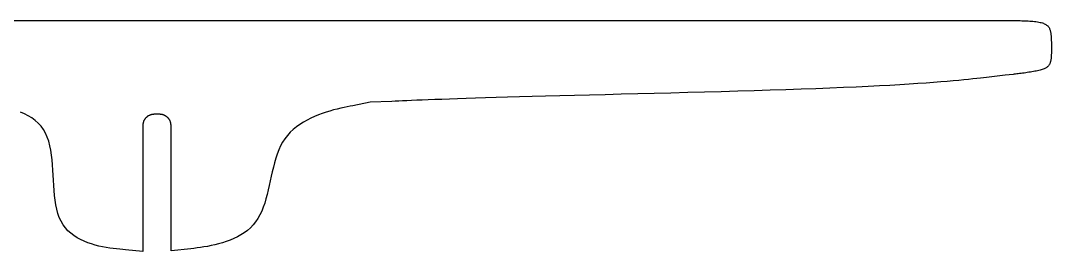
# Model space of a CAD drawing. Header units: millimetres. Extents: x -2850 to -1977, y -474 to -195.
# Drawn here: x -2238.8 to -2067.6, y -232.9 to -194.6 of the extents above; entities that cross this region are included whole.
import ezdxf

# ---------------------------------------------------------------- set-up
doc = ezdxf.new("R2010")
doc.units = ezdxf.units.MM

msp = doc.modelspace()

# ---------------------------------------------------------------- linework, layer by layer
at = {"flags": 128}
msp.add_lwpolyline([(-2247.68458, -194.569671), (-2237.328723, -194.569671), (-2226.83181, -194.569671), (-2216.264369, -194.569671), (-2205.696928, -194.569671), (-2195.200015, -194.569671), (-2184.844158, -194.569671), (-2174.699885, -194.569671), (-2164.837724, -194.569671), (-2155.328203, -194.569671), (-2146.241849, -194.569671), (-2137.649191, -194.569671), (-2129.620757, -194.569671), (-2122.227075, -194.569671), (-2115.521041, -194.569671), (-2109.485022, -194.569671), (-2104.083755, -194.569671), (-2099.281975, -194.569671), (-2095.04442, -194.569671), (-2091.335824, -194.569671), (-2088.120924, -194.569671), (-2085.364456, -194.569671), (-2083.031156, -194.569671), (-2081.085759, -194.569671), (-2079.493002, -194.569671), (-2078.217622, -194.569671), (-2077.224353, -194.569671), (-2076.477932, -194.569671), (-2075.943094, -194.569671), (-2075.584577, -194.569671), (-2075.367116, -194.569671), (-2075.255447, -194.569671), (-2075.214305, -194.569671), (-2075.208428, -194.569671), (-2074.033913, -194.569671), (-2073.849208, -194.569714), (-2073.64857, -194.570012), (-2073.433687, -194.570822), (-2073.206244, -194.572399), (-2072.967926, -194.574998), (-2072.72042, -194.578876), (-2072.465411, -194.584288), (-2072.204586, -194.591489), (-2071.939629, -194.600737), (-2071.672228, -194.612285), (-2071.404067, -194.62639), (-2071.136832, -194.643307), (-2070.87221, -194.663293), (-2070.611887, -194.686603), (-2070.357547, -194.713492), (-2070.110878, -194.744216), (-2069.873564, -194.779032), (-2069.647292, -194.818193), (-2069.433747, -194.861958), (-2069.234616, -194.91058), (-2069.051182, -194.96424), (-2068.883117, -195.022814), (-2068.729694, -195.086105), (-2068.590183, -195.153913), (-2068.463855, -195.22604), (-2068.349981, -195.302286), (-2068.247832, -195.382453), (-2068.156679, -195.466342), (-2068.075793, -195.553755), (-2068.004445, -195.644492), (-2067.941906, -195.738354), (-2067.887447, -195.835144), (-2067.840338, -195.934662), (-2067.799851, -196.036709), (-2067.765257, -196.141086), (-2067.735826, -196.247596), (-2067.710831, -196.356038), (-2067.689541, -196.466215), (-2067.671227, -196.577927), (-2067.655161, -196.690975), (-2067.640722, -196.805133), (-2067.627726, -196.920059), (-2067.616097, -197.035384), (-2067.605758, -197.150739), (-2067.596634, -197.265754), (-2067.58865, -197.380059), (-2067.581728, -197.493285), (-2067.575793, -197.605062), (-2067.570769, -197.715022), (-2067.56658, -197.822794), (-2067.563151, -197.92801), (-2067.560405, -198.030299), (-2067.558266, -198.129293), (-2067.556659, -198.224621), (-2067.555508, -198.315915), (-2067.554736, -198.402804), (-2067.554268, -198.48492), (-2067.554027, -198.561893), (-2067.553939, -198.633354), (-2067.553926, -199.115695), (-2067.553926, -199.532415), (-2067.553945, -199.597971), (-2067.554077, -199.669311), (-2067.554436, -199.745968), (-2067.555135, -199.827474), (-2067.556287, -199.913365), (-2067.558005, -200.003171), (-2067.560404, -200.096428), (-2067.563596, -200.192667), (-2067.567694, -200.291421), (-2067.572812, -200.392225), (-2067.579063, -200.494611), (-2067.586561, -200.598112), (-2067.595418, -200.702261), (-2067.605749, -200.806592), (-2067.617666, -200.910638), (-2067.631283, -201.013931), (-2067.646713, -201.116005), (-2067.664069, -201.216393), (-2067.683465, -201.314628), (-2067.705014, -201.410243), (-2067.728913, -201.502865), (-2067.755695, -201.592494), (-2067.785977, -201.679223), (-2067.820377, -201.763147), (-2067.85951, -201.844359), (-2067.903993, -201.922952), (-2067.954445, -201.99902), (-2068.01148, -202.072657), (-2068.075717, -202.143957), (-2068.147772, -202.213012), (-2068.228262, -202.279917), (-2068.317803, -202.344766), (-2068.417014, -202.407651), (-2068.52651, -202.468667), (-2068.646908, -202.527907), (-2068.778826, -202.585464), (-2068.92288, -202.641433), (-2069.079687, -202.695908), (-2069.249863, -202.74898), (-2069.434027, -202.800745), (-2069.632429, -202.851275), (-2069.843861, -202.900553), (-2070.066749, -202.948544), (-2070.29952, -202.99521), (-2070.5406, -203.040515), (-2070.788415, -203.084422), (-2071.041392, -203.126894), (-2071.297956, -203.167894), (-2071.556535, -203.207386), (-2071.815554, -203.245333), (-2072.07344, -203.281697), (-2072.328619, -203.316443), (-2072.579518, -203.349533), (-2072.824563, -203.38093), (-2073.062179, -203.410598), (-2073.290794, -203.438501), (-2073.508834, -203.4646), (-2073.714725, -203.488859), (-2073.906893, -203.511242), (-2075.208428, -203.661718), (-2078.312773, -204.020525), (-2078.802353, -204.076979), (-2079.342371, -204.138464), (-2079.936699, -204.20463), (-2080.58921, -204.275126), (-2081.303778, -204.349602), (-2082.084273, -204.427707), (-2082.93457, -204.509089), (-2083.858541, -204.5934), (-2084.860058, -204.680287), (-2085.942995, -204.769401), (-2087.111223, -204.860391), (-2088.368616, -204.952905), (-2089.719047, -205.046594), (-2091.166387, -205.141107), (-2092.714509, -205.236092), (-2094.367287, -205.331201), (-2096.128593, -205.426081), (-2098.0023, -205.520382), (-2099.992279, -205.613753), (-2102.102405, -205.705845), (-2104.333836, -205.796364), (-2106.676885, -205.885251), (-2109.119149, -205.972505), (-2111.648226, -206.058124), (-2114.251715, -206.142107), (-2116.917214, -206.224454), (-2119.632322, -206.305162), (-2122.384636, -206.38423), (-2125.161755, -206.461657), (-2127.951277, -206.537442), (-2130.740801, -206.611584), (-2133.517925, -206.684081), (-2136.270247, -206.754931), (-2138.985365, -206.824135), (-2141.650878, -206.89169), (-2144.254384, -206.957595), (-2146.783482, -207.021849), (-2149.225769, -207.084451), (-2151.568844, -207.145399), (-2153.800305, -207.204693), (-2155.910463, -207.262326), (-2157.900478, -207.318282), (-2159.774222, -207.372537), (-2161.535568, -207.42507), (-2163.188388, -207.47586), (-2164.736554, -207.524883), (-2166.183938, -207.572119), (-2167.534414, -207.617545), (-2168.791853, -207.661139), (-2169.960128, -207.702879), (-2171.043111, -207.742743), (-2172.044675, -207.78071), (-2172.968691, -207.816758), (-2173.819033, -207.850864), (-2174.599572, -207.883006), (-2175.314181, -207.913163), (-2175.966732, -207.941312), (-2176.561098, -207.967433), (-2177.101151, -207.991502), (-2180.695315, -208.153176), (-2183.573049, -208.715321), (-2184.025546, -208.804123), (-2184.516728, -208.902941), (-2185.042114, -209.013358), (-2185.597225, -209.136959), (-2186.177579, -209.275327), (-2186.778697, -209.430046), (-2187.396096, -209.6027), (-2188.025298, -209.794872), (-2188.661821, -210.008147), (-2189.301184, -210.244107), (-2189.938907, -210.504337), (-2190.570509, -210.790421), (-2191.191511, -211.103942), (-2191.79743, -211.446484), (-2192.383787, -211.81963), (-2192.946101, -212.224965), (-2193.479891, -212.664073), (-2193.980676, -213.138536), (-2194.443977, -213.649939), (-2194.865313, -214.199865), (-2195.24172, -214.788937), (-2195.576306, -215.413923), (-2195.873697, -216.070634), (-2196.138519, -216.754876), (-2196.375397, -217.462459), (-2196.588957, -218.189189), (-2196.783825, -218.930877), (-2196.964625, -219.683329), (-2197.135983, -220.442354), (-2197.302526, -221.203761), (-2197.468879, -221.963356), (-2197.639666, -222.71695), (-2197.819514, -223.460349), (-2198.013049, -224.189362), (-2198.224896, -224.899798), (-2198.45968, -225.587464), (-2198.722028, -226.248169), (-2199.016564, -226.877721), (-2199.347914, -227.471928), (-2199.720704, -228.026598), (-2200.138048, -228.538563), (-2200.597015, -229.008746), (-2201.093162, -229.439091), (-2201.622048, -229.831546), (-2202.179228, -230.188056), (-2202.760261, -230.510567), (-2203.360705, -230.801025), (-2203.976116, -231.061375), (-2204.602052, -231.293564), (-2205.234071, -231.499538), (-2205.867729, -231.681241), (-2206.498586, -231.840621), (-2207.122197, -231.979623), (-2207.734121, -232.100192), (-2208.329914, -232.204276), (-2208.905136, -232.293819), (-2209.455341, -232.370767), (-2209.97609, -232.437067), (-2210.462938, -232.494664), (-2213.763796, -232.86624), (-2213.763796, -232.865816), (-2213.763796, -232.862848), (-2213.763796, -232.854792), (-2213.763796, -232.839103), (-2213.763796, -232.813239), (-2213.763796, -232.774654), (-2213.763796, -232.720804), (-2213.763796, -232.649146), (-2213.763796, -232.557136), (-2213.763796, -232.442229), (-2213.763796, -232.301881), (-2213.763796, -232.133548), (-2213.763796, -231.934686), (-2213.763796, -231.702752), (-2213.763796, -231.435201), (-2213.763796, -231.129488), (-2213.763796, -230.783071), (-2213.763796, -230.393404), (-2213.763796, -229.957944), (-2213.763796, -229.474146), (-2213.763796, -228.94074), (-2213.763796, -228.36154), (-2213.763796, -227.741635), (-2213.763796, -227.086112), (-2213.763796, -226.400061), (-2213.763796, -225.68857), (-2213.763796, -224.956726), (-2213.763796, -224.209617), (-2213.763796, -223.452332), (-2213.763796, -222.689959), (-2213.763796, -221.927586), (-2213.763796, -221.170301), (-2213.763796, -220.423192), (-2213.763796, -219.691348), (-2213.763796, -218.979856), (-2213.763796, -218.293805), (-2213.763796, -217.638283), (-2213.763796, -217.018378), (-2213.763796, -216.439178), (-2213.763796, -215.905771), (-2213.763796, -215.421974), (-2213.763796, -214.986514), (-2213.763796, -214.596847), (-2213.763796, -214.25043), (-2213.763796, -213.944717), (-2213.763796, -213.677166), (-2213.763796, -213.445231), (-2213.763796, -213.24637), (-2213.763796, -213.078037), (-2213.763796, -212.937689), (-2213.763796, -212.822782), (-2213.763796, -212.730772), (-2213.763796, -212.659114), (-2213.763796, -212.605264), (-2213.763796, -212.566679), (-2213.763796, -212.540814), (-2213.763796, -212.525126), (-2213.763796, -212.51707), (-2213.763796, -212.514102), (-2213.763796, -212.513678), (-2213.763796, -212.296905), (-2213.763818, -212.262795), (-2213.763973, -212.225625), (-2213.764392, -212.185585), (-2213.76521, -212.142867), (-2213.766557, -212.097663), (-2213.768567, -212.050162), (-2213.771373, -212.000556), (-2213.775106, -211.949037), (-2213.779899, -211.895795), (-2213.785886, -211.841022), (-2213.793197, -211.784909), (-2213.801967, -211.727646), (-2213.812327, -211.669426), (-2213.82441, -211.610438), (-2213.838348, -211.550875), (-2213.854275, -211.490928), (-2213.872322, -211.430787), (-2213.892623, -211.370643), (-2213.915309, -211.310688), (-2213.940513, -211.251114), (-2213.968329, -211.192096), (-2213.998692, -211.133754), (-2214.0315, -211.076195), (-2214.066649, -211.019523), (-2214.104037, -210.963844), (-2214.14356, -210.909264), (-2214.185116, -210.855887), (-2214.2286, -210.80382), (-2214.273911, -210.753168), (-2214.320945, -210.704036), (-2214.369598, -210.65653), (-2214.419769, -210.610755), (-2214.471353, -210.566816), (-2214.524248, -210.52482), (-2214.57835, -210.484872), (-2214.633557, -210.447077), (-2214.689765, -210.41154), (-2214.746871, -210.378368), (-2214.804773, -210.347665), (-2214.863367, -210.319537), (-2214.922535, -210.29405), (-2214.982101, -210.271109), (-2215.041873, -210.250581), (-2215.10166, -210.232331), (-2215.16127, -210.216226), (-2215.220512, -210.202131), (-2215.279194, -210.189912), (-2215.337125, -210.179436), (-2215.394114, -210.170568), (-2215.449969, -210.163174), (-2215.504498, -210.157121), (-2215.557511, -210.152273), (-2215.608815, -210.148498), (-2215.658219, -210.145661), (-2215.705533, -210.143629), (-2215.750564, -210.142266), (-2215.793121, -210.14144), (-2215.833012, -210.141015), (-2215.870046, -210.140859), (-2216.12002, -210.140836), (-2216.336007, -210.140836), (-2216.369993, -210.140859), (-2216.407027, -210.141014), (-2216.446919, -210.141437), (-2216.489475, -210.14226), (-2216.534506, -210.143617), (-2216.58182, -210.145641), (-2216.631224, -210.148466), (-2216.682529, -210.152226), (-2216.735541, -210.157053), (-2216.790071, -210.163081), (-2216.845925, -210.170444), (-2216.902914, -210.179275), (-2216.960845, -210.189708), (-2217.019528, -210.201876), (-2217.078769, -210.215912), (-2217.138379, -210.23195), (-2217.198166, -210.250124), (-2217.257938, -210.270567), (-2217.317504, -210.293412), (-2217.376672, -210.318793), (-2217.435266, -210.346804), (-2217.493168, -210.377381), (-2217.550274, -210.410419), (-2217.606482, -210.445815), (-2217.661689, -210.483465), (-2217.715792, -210.523266), (-2217.768686, -210.565113), (-2217.82027, -210.608903), (-2217.870441, -210.654532), (-2217.919094, -210.701897), (-2217.966128, -210.750892), (-2218.011439, -210.801415), (-2218.054923, -210.853362), (-2218.096479, -210.906629), (-2218.136002, -210.961112), (-2218.17339, -211.016708), (-2218.208539, -211.073312), (-2218.241347, -211.130821), (-2218.271711, -211.18913), (-2218.299526, -211.248137), (-2218.324731, -211.307723), (-2218.347417, -211.367709), (-2218.367717, -211.427903), (-2218.385764, -211.488112), (-2218.401691, -211.548143), (-2218.415629, -211.607804), (-2218.427712, -211.666901), (-2218.438072, -211.725241), (-2218.446842, -211.782633), (-2218.454154, -211.838883), (-2218.46014, -211.893798), (-2218.464933, -211.947186), (-2218.468666, -211.998853), (-2218.471472, -212.048607), (-2218.473482, -212.096256), (-2218.474829, -212.141606), (-2218.475647, -212.184464), (-2218.476066, -212.224637), (-2218.476221, -212.261934), (-2218.476243, -212.513678), (-2218.476243, -212.514103), (-2218.476243, -212.517081), (-2218.476243, -212.525166), (-2218.476243, -212.540909), (-2218.476243, -212.566863), (-2218.476243, -212.605582), (-2218.476243, -212.659619), (-2218.476243, -212.731526), (-2218.476243, -212.823856), (-2218.476243, -212.939162), (-2218.476243, -213.079997), (-2218.476243, -213.248914), (-2218.476243, -213.448467), (-2218.476243, -213.681207), (-2218.476243, -213.949687), (-2218.476243, -214.256461), (-2218.476243, -214.604082), (-2218.476243, -214.995102), (-2218.476243, -215.432075), (-2218.476243, -215.917552), (-2218.476243, -216.452812), (-2218.476243, -217.034023), (-2218.476243, -217.656082), (-2218.476243, -218.31388), (-2218.476243, -219.002314), (-2218.476243, -219.716277), (-2218.476243, -220.450663), (-2218.476243, -221.200366), (-2218.476243, -221.960281), (-2218.476243, -222.725302), (-2218.476243, -223.490323), (-2218.476243, -224.250238), (-2218.476243, -224.999942), (-2218.476243, -225.734328), (-2218.476243, -226.44829), (-2218.476243, -227.136724), (-2218.476243, -227.794523), (-2218.476243, -228.416581), (-2218.476243, -228.997793), (-2218.476243, -229.533052), (-2218.476243, -230.01853), (-2218.476243, -230.455502), (-2218.476243, -230.846522), (-2218.476243, -231.194143), (-2218.476243, -231.500917), (-2218.476243, -231.769398), (-2218.476243, -232.002138), (-2218.476243, -232.20169), (-2218.476243, -232.370607), (-2218.476243, -232.511443), (-2218.476243, -232.626749), (-2218.476243, -232.719079), (-2218.476243, -232.790986), (-2218.476243, -232.845022), (-2218.476243, -232.883741), (-2218.476243, -232.909696), (-2218.476243, -232.925439), (-2218.476243, -232.933523), (-2218.476243, -232.936501), (-2218.476243, -232.936927), (-2221.354349, -232.679768), (-2221.80683, -232.638865), (-2222.297551, -232.591705), (-2222.821585, -232.535887), (-2223.374001, -232.469012), (-2223.949869, -232.388678), (-2224.544259, -232.292486), (-2225.152241, -232.178036), (-2225.768886, -232.042927), (-2226.389263, -231.88476), (-2227.008444, -231.701134), (-2227.621497, -231.489649), (-2228.223493, -231.247905), (-2228.809502, -230.973502), (-2229.374595, -230.664039), (-2229.913841, -230.317117), (-2230.422311, -229.930335), (-2230.895074, -229.501293), (-2231.327201, -229.027592), (-2231.713762, -228.50683), (-2232.049827, -227.936607), (-2232.332265, -227.315802), (-2232.565138, -226.648403), (-2232.75431, -225.939675), (-2232.905642, -225.194886), (-2233.024995, -224.4193), (-2233.118231, -223.618185), (-2233.191213, -222.796807), (-2233.249802, -221.960431), (-2233.299859, -221.114324), (-2233.347248, -220.263751), (-2233.39783, -219.41398), (-2233.457465, -218.570276), (-2233.532018, -217.737906), (-2233.627348, -216.922135), (-2233.749319, -216.12823), (-2233.903791, -215.361457), (-2234.096628, -214.627082), (-2234.33369, -213.930371), (-2234.620839, -213.276591), (-2234.963938, -212.671007), (-2235.366943, -212.117582), (-2235.82619, -211.615058), (-2236.336113, -211.160877), (-2236.891141, -210.752477), (-2237.485706, -210.387299), (-2238.114241, -210.062781), (-2238.771176, -209.776364)], dxfattribs=at)

doc.saveas('drawing.dxf')
